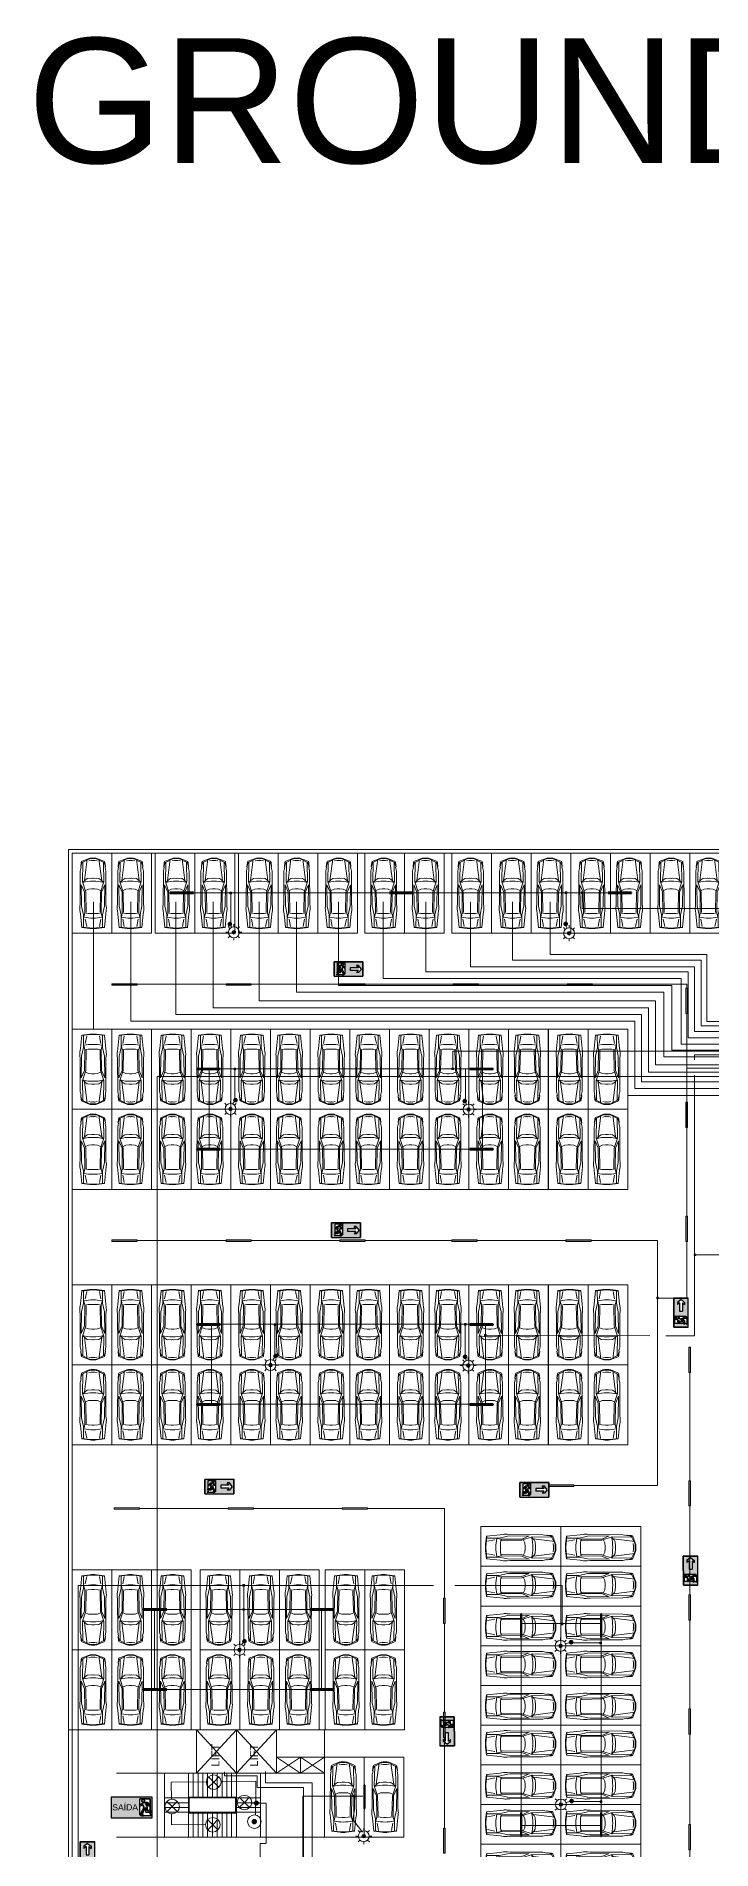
# Model space of a CAD drawing. Extents: x -17539 to 1421, y -3169 to 802964.
# Drawn here: x 48.1 to 90.3, y 131.4 to 244.7 of the extents above; entities that cross this region are included whole.
import ezdxf
from ezdxf.enums import TextEntityAlignment as Align

# ---------------------------------------------------------------- set-up
doc = ezdxf.new("R2010")
doc.units = 0
doc.header["$LTSCALE"] = 25
doc.header["$MEASUREMENT"] = 0
doc.layers.get('0').update_dxf_attribs({"lineweight": 9})
for name, color, linetype, lineweight in [('black marble', 251, 'Continuous', 5), ('Iluminação', 10, 'Continuous', 9), ('Quadros', 50, 'Continuous', 9), ('www.cadblocksfree.com', 7, 'Continuous', 9)]:
    doc.layers.add(name, color=color, linetype=linetype, lineweight=lineweight)
doc.layers.add('Simbologia de Emergência', color=6, linetype='Continuous')
doc.layers.add('Tomadas', color=3, linetype='Continuous', lineweight=9, true_color=0x00f500)
doc.styles.add('AGORA COTA', font='arial.ttf')
doc.styles.add('ROMANS', font='arial.ttf')

# ---------------------------------------------------------------- blocks, each defined once
blk = doc.blocks.new('CAR')
at = {"layer": 'black marble'}
for p, q in [((500, 1857), (323, 1414)), ((403, 1549), (351, 1378)), ((375, 1544), (1696, 1717)), ((432, 1553), (581, 1846)), ((458, 1281), (479, 1430)), ((458, 1200), (459, 1173)), ((458, 1146), (459, 1173)), ((857, 1946), (571, 1917)), ((578, 1819), (1791, 1841)), ((618, 1881), (798, 1931)), ((862, 1922), (857, 1946)), ((1117, 1975), (862, 1922)), ((3170, 1983), (1117, 1975)), ((1568, 1222), (1589, 1536)), ((1568, 1258), (1572, 1173)), ((1568, 1087), (1572, 1173)), ((1589, 1536), (1668, 1654)), ((1668, 1654), (1834, 1825)), ((1791, 1841), (2424, 1633)), ((3317, 1887), (1965, 1906)), ((1965, 1906), (2427, 1705)), ((2225, 1226), (2237, 1459)), ((2225, 1254), (2228, 1173)), ((2225, 1091), (2228, 1173)), ((2237, 1459), (2318, 1634)), ((2424, 1633), (3692, 1609)), ((2427, 1705), (3722, 1691)), ((3348, 2000), (3170, 1983)), ((3854, 1766), (3317, 1887)), ((3795, 1965), (3583, 1995)), ((3722, 1691), (3998, 1746)), ((3760, 1485), (3722, 1691)), ((3764, 1230), (3760, 1485)), ((3764, 1251), (3763, 1173)), ((3764, 1095), (3763, 1173)), ((4634, 1882), (3795, 1965)), ((3854, 1766), (4614, 1768)), ((4123, 1658), (4581, 1571)), ((4669, 1382), (4609, 1880)), ((4695, 1382), (4634, 1882)), ((500, 488), (323, 931)), ((403, 796), (351, 967)), ((375, 801), (1696, 628)), ((432, 792), (581, 499)), ((458, 1065), (479, 915)), ((857, 399), (571, 428)), ((578, 526), (1791, 504)), ((618, 465), (798, 415)), ((862, 423), (857, 399)), ((1117, 370), (862, 423)), ((3170, 363), (1117, 370)), ((1568, 1123), (1589, 809)), ((1589, 809), (1668, 691)), ((1668, 691), (1834, 520)), ((1791, 504), (2424, 712)), ((1965, 439), (2427, 640)), ((3317, 458), (1965, 439)), ((2225, 1119), (2237, 886)), ((2237, 886), (2318, 711)), ((2424, 712), (3692, 737)), ((2427, 640), (3722, 655)), ((3348, 345), (3170, 363)), ((3854, 580), (3317, 458)), ((3795, 380), (3583, 350)), ((3760, 860), (3722, 655)), ((3722, 655), (3998, 600)), ((3764, 1116), (3760, 860)), ((4634, 463), (3795, 380)), ((3854, 580), (4614, 577)), ((4123, 688), (4581, 774)), ((4669, 963), (4609, 465)), ((4695, 963), (4634, 463))]:
    blk.add_line(p, q, dxfattribs=at)
blk.add_lwpolyline([(0, 2480), (5000, 2480), (5000, 0), (0, 0)], close=True, dxfattribs=at)
for centre, radius, start, end in [((958, 1240), 658, 164.66147, 185.88651), ((958, 1105), 658, 174.11349, 195.33853), ((995, 1240), 658, 167.90524, 185.88651), ((995, 1105), 658, 174.11349, 192.09476), ((1115, 1240), 658, 176.47351, 183.52649), ((1115, 1105), 658, 176.47351, 183.52649), ((580, 1835), 82.3, 95.8102, 164.66147), ((633, 1828), 54.9, 105.48617, 160.78938), ((3915, 1234), 2164, 164.13463, 181.61796), ((3915, 1112), 2164, 178.38204, 195.86537), ((3445, 1017), 988, 81.92841, 95.62572), ((1207, 1172), 2850, 0.00295, 11.60549), ((1207, 1173), 2850, 348.39451, 359.99705), ((3030, 1240), 1646, 357.64887, 4.94076), ((3030, 1105), 1646, 355.05924, 2.35113), ((3055, 1240), 1646, 357.64887, 4.94076), ((3055, 1105), 1646, 355.05924, 2.35113), ((580, 510), 82.3, 195.33853, 264.1898), ((633, 517), 54.9, 199.21062, 254.51383), ((3445, 1328), 988, 264.37428, 278.07159)]:
    blk.add_arc(centre, radius, start, end, dxfattribs=at)
blk = doc.blocks.new('emergencia seta')
at = {"layer": 'Simbologia de Emergência'}
h = blk.add_hatch(color=98, dxfattribs=at)
h.paths.add_polyline_path([(1, 0.3), (0.09, 0.3), (-0.81, 0.29), (-0.81, -0.61), (1, -0.61)])
h.paths.add_polyline_path([(-0.13, -0.46), (-0.2, -0.52), (-0.65, -0.52), (-0.58, -0.46), (-0.59, -0.37), (-0.64, -0.37), (-0.59, -0.29), (-0.59, -0.29), (-0.59, 0.22), (-0.13, 0.23)], flags=16)
h.paths.add_polyline_path([(-0.37, -0.17, 0.038289), (-0.37, -0.17)], flags=0)
h.paths.add_polyline_path([(0.19, -0.25), (0.19, -0.07), (0.71, -0.07), (0.6, 0.07), (0.73, 0.07), (0.91, -0.16), (0.73, -0.38), (0.6, -0.38), (0.71, -0.25)], flags=16)
h.paths.add_polyline_path([(-0.35, 0.14, -1), (-0.22, 0.14, -1)], flags=0)
h.paths.add_polyline_path([(-0.19, -0.46), (-0.26, -0.46), (-0.29, -0.52), (-0.22, -0.52)], flags=16)
h.paths.add_polyline_path([(-0.3, -0.17, -0.215507), (-0.3, -0.11), (-0.26, -0.02), (-0.2, -0.07), (-0.13, -0.07), (-0.13, -0.02), (-0.19, -0.02), (-0.28, 0.05, 0.148058), (-0.29, 0.06), (-0.47, 0.06, 0.263654), (-0.5, 0.04), (-0.55, -0.05, 1), (-0.51, -0.07), (-0.46, 0.01), (-0.4, 0.01), (-0.45, -0.13, 0.095479), (-0.46, -0.15), (-0.46, -0.29), (-0.59, -0.29), (-0.64, -0.37), (-0.41, -0.37, 0.414214), (-0.39, -0.34), (-0.39, -0.17, -0.740976), (-0.37, -0.17), (-0.24, -0.45), (-0.17, -0.45)], flags=0)
for p, q in [((-0.81, 0.29), (1, 0.3)), ((-0.81, -0.61), (-0.81, 0.29)), ((1, 0.3), (1, -0.61)), ((1, 0.3), (1, 0.3)), ((1, 0.3), (1, -0.61)), ((1, 0.3), (1, 0.3))]:
    blk.add_line(p, q, dxfattribs=at)
at = {"layer": 'Simbologia de Emergência', "color": 7, "linetype": 'ByBlock', "lineweight": -2, "true_color": 0xffffff}
for p, q in [((1, 0.3), (-0.81, 0.29)), ((-0.81, 0.29), (-0.81, -0.61)), ((-0.59, 0.22), (-0.13, 0.23)), ((-0.59, 0.22), (-0.13, 0.23)), ((-0.59, 0.22), (-0.13, 0.23)), ((-0.59, -0.29), (-0.59, 0.22)), ((-0.59, -0.29), (-0.59, 0.22)), ((-0.59, -0.29), (-0.59, 0.22)), ((-0.5, 0.04), (-0.55, -0.05)), ((-0.5, 0.04), (-0.55, -0.05)), ((-0.5, 0.04), (-0.55, -0.05)), ((-0.51, -0.07), (-0.46, 0.01)), ((-0.51, -0.07), (-0.46, 0.01)), ((-0.51, -0.07), (-0.46, 0.01)), ((-0.29, 0.06), (-0.47, 0.06)), ((-0.29, 0.06), (-0.47, 0.06)), ((-0.29, 0.06), (-0.47, 0.06)), ((-0.46, 0.01), (-0.4, 0.01)), ((-0.46, 0.01), (-0.4, 0.01)), ((-0.46, 0.01), (-0.4, 0.01)), ((-0.4, 0.01), (-0.45, -0.13)), ((-0.4, 0.01), (-0.45, -0.13)), ((-0.4, 0.01), (-0.45, -0.13)), ((-0.35, 0.14), (-0.35, 0.14)), ((-0.28, 0.05), (-0.19, -0.02)), ((-0.28, 0.05), (-0.19, -0.02)), ((-0.19, -0.02), (-0.28, 0.05)), ((-0.13, 0.23), (-0.13, -0.46)), ((0.71, -0.07), (0.6, 0.07)), ((0.73, 0.07), (0.6, 0.07)), ((0.91, -0.16), (0.73, 0.07)), ((1, -0.61), (1, 0.3)), ((1, -0.61), (1, 0.3)), ((-0.81, -0.61), (1, -0.61)), ((-0.58, -0.46), (-0.65, -0.52)), ((-0.58, -0.46), (-0.65, -0.52)), ((-0.65, -0.52), (-0.58, -0.46)), ((-0.2, -0.52), (-0.65, -0.52)), ((-0.59, -0.29), (-0.64, -0.37)), ((-0.59, -0.29), (-0.64, -0.37)), ((-0.59, -0.29), (-0.64, -0.37)), ((-0.59, -0.29), (-0.64, -0.37)), ((-0.64, -0.37), (-0.59, -0.29)), ((-0.59, -0.29), (-0.64, -0.37)), ((-0.41, -0.37), (-0.64, -0.37)), ((-0.59, -0.37), (-0.64, -0.37)), ((-0.41, -0.37), (-0.64, -0.37)), ((-0.59, -0.37), (-0.64, -0.37)), ((-0.59, -0.37), (-0.64, -0.37)), ((-0.64, -0.37), (-0.41, -0.37)), ((-0.46, -0.29), (-0.59, -0.29)), ((-0.59, -0.29), (-0.59, -0.29)), ((-0.46, -0.29), (-0.59, -0.29)), ((-0.59, -0.29), (-0.59, -0.29)), ((-0.59, -0.29), (-0.59, -0.29)), ((-0.46, -0.29), (-0.59, -0.29)), ((-0.58, -0.46), (-0.59, -0.37)), ((-0.58, -0.46), (-0.59, -0.37)), ((-0.58, -0.46), (-0.59, -0.37)), ((-0.46, -0.15), (-0.46, -0.29)), ((-0.46, -0.15), (-0.46, -0.29)), ((-0.46, -0.15), (-0.46, -0.29)), ((-0.39, -0.17), (-0.39, -0.34)), ((-0.39, -0.17), (-0.39, -0.34)), ((-0.39, -0.34), (-0.39, -0.17)), ((-0.37, -0.17), (-0.24, -0.45)), ((-0.37, -0.17), (-0.24, -0.45)), ((-0.37, -0.17), (-0.37, -0.17)), ((-0.37, -0.17), (-0.37, -0.17)), ((-0.37, -0.17), (-0.24, -0.45)), ((-0.26, -0.02), (-0.3, -0.11)), ((-0.26, -0.02), (-0.3, -0.11)), ((-0.3, -0.11), (-0.26, -0.02)), ((-0.3, -0.17), (-0.17, -0.45)), ((-0.3, -0.17), (-0.17, -0.45)), ((-0.17, -0.45), (-0.3, -0.17)), ((-0.29, -0.52), (-0.26, -0.46)), ((-0.29, -0.52), (-0.26, -0.46)), ((-0.26, -0.46), (-0.29, -0.52)), ((-0.29, -0.52), (-0.22, -0.52)), ((-0.26, -0.02), (-0.2, -0.07)), ((-0.26, -0.02), (-0.2, -0.07)), ((-0.26, -0.02), (-0.2, -0.07)), ((-0.26, -0.02), (-0.26, -0.02)), ((-0.19, -0.46), (-0.26, -0.46)), ((-0.19, -0.46), (-0.26, -0.46)), ((-0.19, -0.46), (-0.26, -0.46)), ((-0.17, -0.45), (-0.24, -0.45)), ((-0.17, -0.45), (-0.24, -0.45)), ((-0.24, -0.45), (-0.17, -0.45)), ((-0.22, -0.52), (-0.19, -0.46)), ((-0.22, -0.52), (-0.19, -0.46)), ((-0.22, -0.52), (-0.19, -0.46)), ((-0.2, -0.07), (-0.13, -0.07)), ((-0.2, -0.07), (-0.13, -0.07)), ((-0.2, -0.07), (-0.13, -0.07)), ((-0.13, -0.46), (-0.2, -0.52)), ((-0.13, -0.46), (-0.2, -0.52)), ((-0.13, -0.46), (-0.2, -0.52)), ((-0.19, -0.02), (-0.13, -0.02)), ((-0.19, -0.02), (-0.13, -0.02)), ((-0.13, -0.02), (-0.19, -0.02)), ((-0.19, -0.46), (-0.19, -0.46)), ((-0.13, -0.07), (-0.13, -0.02)), ((-0.13, -0.46), (-0.13, -0.46)), ((0.71, -0.07), (0.19, -0.07)), ((0.19, -0.07), (0.19, -0.25)), ((0.71, -0.25), (0.19, -0.25)), ((0.71, -0.25), (0.6, -0.38)), ((0.73, -0.38), (0.6, -0.38)), ((0.91, -0.16), (0.73, -0.38))]:
    blk.add_line(p, q, dxfattribs=at)
blk.add_circle((-0.28, 0.14), 0.0645, dxfattribs=at)
blk.add_circle((-0.28, 0.14), 0.0645, dxfattribs=at)
for centre, radius, start, end in [((-0.47, 0.03), 0.0296, 90.1318, 149.2124), ((-0.47, 0.03), 0.0296, 90.1318, 149.2123), ((-0.47, 0.03), 0.0296, 90.1318, 149.2123), ((-0.28, 0.14), 0.0645, 0.1318, 180.1318), ((-0.28, 0.14), 0.0645, 180.1318, 0.1318), ((-0.29, 0.03), 0.0296, 56.444, 90.1318), ((-0.29, 0.03), 0.0296, 56.4442, 90.1318), ((-0.29, 0.03), 0.0296, 56.4442, 90.1318), ((-0.53, -0.06), 0.024, 149.2124, 329.2124), ((-0.53, -0.06), 0.024, 149.2123, 329.2123), ((-0.53, -0.06), 0.024, 149.2123, 329.2123), ((-0.39, -0.15), 0.0726, 158.3161, 180.1318), ((-0.39, -0.15), 0.0726, 158.3158, 180.1318), ((-0.39, -0.15), 0.0726, 158.3158, 180.1318), ((-0.41, -0.34), 0.0227, 270.1318, 0.1318), ((-0.41, -0.34), 0.0227, 270.1318, 0.1318), ((-0.41, -0.34), 0.0227, 270.1318, 0.1318), ((-0.38, -0.17), 0.00779, 21.0343, 167.1846), ((-0.38, -0.17), 0.00779, 21.0343, 167.1846), ((-0.38, -0.17), 0.00779, 21.0343, 167.1846), ((-0.38, -0.17), 0.00779, 21.0343, 29.8052), ((-0.23, -0.14), 0.0726, 156.7728, 205.4198), ((-0.23, -0.14), 0.0726, 156.7731, 205.4198), ((-0.23, -0.14), 0.0726, 156.7731, 205.4198)]:
    blk.add_arc(centre, radius, start, end, dxfattribs=at)
blk = doc.blocks.new('emergencia saida')
at = {"layer": 'Simbologia de Emergência'}
h = blk.add_hatch(color=98, dxfattribs=at)
h.paths.add_polyline_path([(-0.097, 0.169), (-0.097, 1.056), (-1.871, 1.056), (-1.871, 0.169)])
h.paths.add_polyline_path([(-0.638, 0.322), (-0.638, 0.988), (-0.194, 0.988), (-0.194, 0.486), (-0.185, 0.486), (-0.137, 0.406), (-0.194, 0.406), (-0.194, 0.322), (-0.131, 0.259), (-0.575, 0.259)], flags=16)
h.paths.add_polyline_path([(-0.552, 0.906, -1), (-0.426, 0.906, -1)], flags=0)
h.paths.add_polyline_path([(-0.582, 0.323), (-0.511, 0.323), (-0.481, 0.259), (-0.552, 0.259)], flags=0)
h.paths.add_polyline_path([(-0.474, 0.602, 0.215507), (-0.473, 0.66), (-0.51, 0.748), (-0.568, 0.7), (-0.638, 0.7), (-0.638, 0.747), (-0.585, 0.747), (-0.501, 0.817, -0.204141), (-0.48, 0.826), (-0.305, 0.826, -0.263654), (-0.28, 0.812), (-0.226, 0.722, -1), (-0.266, 0.698), (-0.315, 0.779), (-0.377, 0.779), (-0.322, 0.644, -0.095479), (-0.317, 0.617), (-0.317, 0.481), (-0.187, 0.481), (-0.145, 0.41), (-0.366, 0.41, -0.414214), (-0.389, 0.433), (-0.389, 0.599, 0.740976), (-0.403, 0.6), (-0.53, 0.331), (-0.601, 0.331)], flags=0)
for p, q in [((-0.194, 0.988), (-0.638, 0.988)), ((-0.496, 0.821), (-0.585, 0.747)), ((-0.48, 0.826), (-0.305, 0.826)), ((-0.28, 0.812), (-0.226, 0.722)), ((-0.194, 0.486), (-0.194, 0.988)), ((-0.097, 0.169), (-0.097, 1.056)), ((-1.871, 0.169), (-0.097, 0.169)), ((-0.585, 0.747), (-0.638, 0.747)), ((-0.568, 0.7), (-0.638, 0.7)), ((-0.638, 0.322), (-0.575, 0.259)), ((-0.474, 0.602), (-0.601, 0.331)), ((-0.601, 0.331), (-0.53, 0.331)), ((-0.552, 0.259), (-0.582, 0.323)), ((-0.582, 0.323), (-0.511, 0.323)), ((-0.51, 0.748), (-0.568, 0.7)), ((-0.403, 0.6), (-0.53, 0.331)), ((-0.481, 0.259), (-0.511, 0.323)), ((-0.51, 0.748), (-0.473, 0.66)), ((-0.389, 0.599), (-0.389, 0.433)), ((-0.315, 0.779), (-0.377, 0.779)), ((-0.377, 0.779), (-0.322, 0.644)), ((-0.366, 0.41), (-0.145, 0.41)), ((-0.317, 0.617), (-0.317, 0.481)), ((-0.317, 0.481), (-0.187, 0.481)), ((-0.266, 0.698), (-0.315, 0.779)), ((-0.194, 0.486), (-0.185, 0.486)), ((-0.194, 0.322), (-0.194, 0.406)), ((-0.194, 0.406), (-0.137, 0.406)), ((-0.194, 0.322), (-0.131, 0.259)), ((-0.187, 0.481), (-0.145, 0.41)), ((-0.185, 0.486), (-0.137, 0.406))]:
    blk.add_line(p, q, dxfattribs=at)
at = {"layer": 'Simbologia de Emergência', "color": 7, "true_color": 0xffffff}
for points in [[(-0.097, 1.056), (-1.871, 1.056), (-1.871, 0.169), (-0.097, 0.169), (-0.097, 1.056)], [(-0.638, 0.322), (-0.638, 0.988), (-0.194, 0.988), (-0.194, 0.486), (-0.185, 0.486), (-0.137, 0.406), (-0.194, 0.406), (-0.194, 0.322), (-0.131, 0.259), (-0.575, 0.259), (-0.638, 0.322)], [(-0.511, 0.323), (-0.582, 0.323), (-0.552, 0.259), (-0.481, 0.259), (-0.511, 0.323)]]:
    blk.add_lwpolyline(points, close=True, dxfattribs=at)
for points in [[(-0.403, 0.6, -0.740976), (-0.389, 0.599), (-0.389, 0.433, 0.414214), (-0.366, 0.41), (-0.145, 0.41), (-0.187, 0.481), (-0.317, 0.481), (-0.317, 0.617, 0.095479), (-0.322, 0.644), (-0.377, 0.779), (-0.315, 0.779), (-0.266, 0.698, 1), (-0.226, 0.722), (-0.28, 0.812, 0.263654), (-0.305, 0.826), (-0.48, 0.826, 0.148058), (-0.496, 0.821), (-0.585, 0.747), (-0.638, 0.747), (-0.638, 0.7), (-0.568, 0.7), (-0.51, 0.748), (-0.473, 0.66, -0.215507), (-0.474, 0.602), (-0.601, 0.331), (-0.53, 0.331), (-0.403, 0.6, -0.740976)], [(-0.552, 0.906, -1), (-0.426, 0.906, -1), (-0.552, 0.906, -1)]]:
    blk.add_lwpolyline(points, format="xyb", close=True, dxfattribs=at)
at = {"layer": 'Simbologia de Emergência'}
blk.add_lwpolyline([(-0.403, 0.6, -0.038289), (-0.403, 0.601), (-0.403, 0.6, -0.038289)], format="xyb", close=True, dxfattribs=at)
blk.add_circle((-0.489, 0.906), 0.0631, dxfattribs=at)
for centre, radius, start, end in [((-0.48, 0.797), 0.029, 89.99653, 123.68433), ((-0.305, 0.797), 0.029, 30.9159, 89.99653), ((-0.538, 0.632), 0.071, 334.70849, 23.35549), ((-0.396, 0.597), 0.00762, 12.94374, 159.094), ((-0.366, 0.433), 0.0222, 179.99653, 269.99653), ((-0.388, 0.617), 0.071, 359.99653, 21.81227), ((-0.246, 0.71), 0.0234, 210.9159, 30.9159)]:
    blk.add_arc(centre, radius, start, end, dxfattribs=at)
at = {"layer": 'Simbologia de Emergência', "color": 0, "style": 'AGORA COTA'}
blk.add_text('SAÍDA', height=0.2665, rotation=359.99653, dxfattribs=at).set_placement((-1.27, 0.493), align=Align.CENTER)
blk = doc.blocks.new('Caixa de Derivação')
at = {"layer": 'Iluminação'}
h = blk.add_hatch(color=256, dxfattribs=at)
h.dxf.hatch_style = 1
h.paths.add_polyline_path([(0.05, 0.05), (-0.05, 0.05), (-0.05, -0.05), (0.05, -0.05)])
blk.add_lwpolyline([(-0.05, 0.05), (0.05, 0.05), (0.05, -0.05), (-0.05, -0.05)], close=True, dxfattribs=at)
blk = doc.blocks.new('Luminárias 3')
at = {"layer": 'Iluminação'}
blk.add_line((0.03, 0.02), (1.55, 0.02), dxfattribs=at)
blk.add_lwpolyline([(0, 0.1), (1.58, 0.1), (1.58, 0), (0, 0)], close=True, dxfattribs=at)
blk = doc.blocks.new('Luminária 4')
at = {"layer": 'Iluminação', "lineweight": 40}
for p, q in [((0.73, 0.04), (-0.73, 0.04)), ((-0.73, 0.04), (-0.73, 0)), ((-0.73, 0), (0.73, 0)), ((0.73, 0), (0.73, 0.04))]:
    blk.add_line(p, q, dxfattribs=at)
at = {"layer": 'Iluminação', "lineweight": 30}
blk.add_line((-0.67, 0.01), (0.68, 0.01), dxfattribs=at)
blk = doc.blocks.new('Ponto de Luz')
for q in [(-0.44, 0.44), (-0.44, -0.44), (0.44, 0.44), (0.44, -0.44)]:
    blk.add_line((0, 0), q)
blk.add_circle((0, 0), 0.618)
blk = doc.blocks.new('sensor movimento')
for p, q in [((-0.48, 0), (-0.7, 0)), ((-0.7, 0), (-0.7, 0)), ((-0.34, 0.34), (-0.49, 0.49)), ((0, 0.48), (0, 0.7)), ((0.34, 0.34), (0.49, 0.49)), ((0.48, 0), (0.7, 0)), ((0.7, 0), (0.7, 0)), ((-0.34, -0.34), (-0.49, -0.5)), ((0, -0.48), (0, -0.7)), ((0, -0.7), (0, -0.51)), ((0.34, -0.34), (0.49, -0.49))]:
    blk.add_line(p, q)
for radius in [0.48, 0.159]:
    blk.add_circle((0, 0), radius)

msp = doc.modelspace()

# ---------------------------------------------------------------- hatches: boundary and pattern name
at = {"layer": 'Iluminação'}
h = msp.add_hatch(color=256, dxfattribs=at)
h.dxf.hatch_style = 1
h.paths.add_polyline_path([(60.22, 189.05, 1), (60.22, 189.34, 1)])
h = msp.add_hatch(color=256, dxfattribs=at)
h.dxf.hatch_style = 1
h.paths.add_polyline_path([(81.21, 189.06, 1), (81.21, 189.35, 1)])
h = msp.add_hatch(color=256, dxfattribs=at)
h.dxf.hatch_style = 1
h.paths.add_polyline_path([(60.58, 188.68, -1), (60.35, 188.68, -1)])
h = msp.add_hatch(color=256, dxfattribs=at)
h.dxf.hatch_style = 1
h.paths.add_polyline_path([(81.53, 188.62, -1), (81.3, 188.62, -1)])
h = msp.add_hatch(color=256, dxfattribs=at)
h.dxf.hatch_style = 1
h.paths.add_polyline_path([(60.57, 178.05, 1), (60.57, 178.34, 1)])
h = msp.add_hatch(color=256, dxfattribs=at)
h.dxf.hatch_style = 1
h.paths.add_polyline_path([(74.9, 177.99, 1), (74.9, 178.28, 1)])
h = msp.add_hatch(color=256, dxfattribs=at)
h.dxf.hatch_style = 1
h.paths.add_polyline_path([(60.37, 177.64, -1), (60.15, 177.64, -1)])
h = msp.add_hatch(color=256, dxfattribs=at)
h.dxf.hatch_style = 1
h.paths.add_polyline_path([(75.26, 177.61, -1), (75.03, 177.61, -1)])
h = msp.add_hatch(color=256, dxfattribs=at)
h.dxf.hatch_style = 1
h.paths.add_polyline_path([(63.08, 162.06, 1), (63.08, 162.35, 1)])
h = msp.add_hatch(color=256, dxfattribs=at)
h.dxf.hatch_style = 1
h.paths.add_polyline_path([(74.92, 162.01, 1), (74.92, 162.3, 1)])
h = msp.add_hatch(color=256, dxfattribs=at)
h.dxf.hatch_style = 1
h.paths.add_polyline_path([(62.87, 161.64, -1), (62.64, 161.64, -1)])
h = msp.add_hatch(color=256, dxfattribs=at)
h.dxf.hatch_style = 1
h.paths.add_polyline_path([(75.23, 161.61, -1), (75.01, 161.61, -1)])
h = msp.add_hatch(color=256, dxfattribs=at)
h.dxf.hatch_style = 1
h.paths.add_polyline_path([(60.93, 143.85, -1), (60.71, 143.85, -1)])
h = msp.add_hatch(color=256, dxfattribs=at)
h.dxf.hatch_style = 1
h.paths.add_polyline_path([(61.13, 144.24, 1), (61.13, 144.53, 1)])
h = msp.add_hatch(color=256, dxfattribs=at)
h.dxf.hatch_style = 1
h.paths.add_polyline_path([(81, 144.1, -1), (80.77, 144.1, -1)])
h = msp.add_hatch(color=256, dxfattribs=at)
h.dxf.hatch_style = 1
h.paths.add_polyline_path([(81.55, 144.18, 1), (81.55, 144.48, 1)])
h = msp.add_hatch(color=256, dxfattribs=at)
h.dxf.hatch_style = 1
h.paths.add_polyline_path([(61.88, 134.12, 1), (61.88, 134.44, 1)])
h = msp.add_hatch(color=256, dxfattribs=at)
h.dxf.hatch_style = 1
h.paths.add_polyline_path([(81.03, 134.19, -1), (80.8, 134.19, -1)])
h = msp.add_hatch(color=256, dxfattribs=at)
h.dxf.hatch_style = 1
h.paths.add_polyline_path([(81.58, 134.26, 1), (81.58, 134.55, 1)])
h = msp.add_hatch(color=256, dxfattribs=at)
h.dxf.hatch_style = 1
h.paths.add_polyline_path([(61.75, 132.95, 1), (61.74, 133.29, 1)])
h = msp.add_hatch(color=256, dxfattribs=at)
h.dxf.hatch_style = 1
h.paths.add_polyline_path([(68.71, 132.21, -1), (68.48, 132.21, -1)])
at = {"layer": 'Tomadas'}
h = msp.add_hatch(color=256, dxfattribs=at)
h.dxf.hatch_style = 1
h.paths.add_polyline_path([(186.98, 185.83, 0.540943), (186.91, 185.79, 0.540943), (186.98, 185.75)])
h.paths.add_polyline_path([(187, 185.79), (186.98, 185.79), (186.98, 185.75, 0.295829)])
h.paths.add_polyline_path([(186.98, 185.83), (186.98, 185.79), (187, 185.79, 0.299986)])
h.paths.add_polyline_path([(194.62, 193.03, 0.050121), (194.62, 193.04), (194.53, 193.04, 0.050121), (194.53, 193.03, 1)])
h.paths.add_polyline_path([(194.53, 193.04), (194.62, 193.04, 0.817365)])
h.paths.add_polyline_path([(203.14, 193.03, 1), (203.23, 193.03, 1)])
h.paths.add_polyline_path([(210.01, 193.03), (209.96, 193.03), (209.96, 192.98, 0.416452)])
h.paths.add_polyline_path([(209.92, 193.03, 0.411979), (209.96, 192.98), (209.96, 193.03), (210.01, 193.03, 1)])
h.paths.add_polyline_path([(219.09, 193.03), (219.05, 193.03), (219.05, 192.98, 0.416452)])
h.paths.add_polyline_path([(219.05, 193.03), (219, 193.03, 0.411979), (219.05, 192.98)])
h.paths.add_polyline_path([(219, 193.03), (219.09, 193.03, 1)])
h.paths.add_polyline_path([(215.47, 176.26, 0.414214), (215.43, 176.22), (215.47, 176.22)])
h.paths.add_polyline_path([(215.47, 176.26), (215.47, 176.22), (215.52, 176.22, 0.414214)])
h.paths.add_polyline_path([(215.52, 176.22), (215.47, 176.22), (215.43, 176.22, 1)])
h.paths.add_polyline_path([(201.79, 176.22), (201.7, 176.22, 1)])
h.paths.add_polyline_path([(201.74, 176.26, 0.414214), (201.7, 176.22), (201.74, 176.22)])
h.paths.add_polyline_path([(201.74, 176.26), (201.74, 176.22), (201.79, 176.22, 0.414214)])
h.paths.add_polyline_path([(99.28, 174.64), (106.86, 174.64), (106.86, 173.96), (99.28, 173.96)], flags=25)
h.paths.add_polyline_path([(68.49, 82.64), (76.07, 82.64), (76.07, 81.95), (68.49, 81.95)], flags=25)
h.paths.add_polyline_path([(187.03, 180.1), (189.32, 180.1), (189.32, 179.39), (187.03, 179.39)], flags=9)
h.paths.add_polyline_path([(60.94, 78.97), (63.15, 78.97), (63.15, 78.26), (60.94, 78.26)], flags=9)
h.paths.add_polyline_path([(96.54, 182.52), (98.37, 182.52), (98.37, 181.81), (96.54, 181.81)], flags=9)
h.paths.add_polyline_path([(99.28, 174.64), (106.86, 174.64), (106.86, 173.96), (99.28, 173.96)], flags=25)
h.paths.add_polyline_path([(68.49, 82.64), (76.07, 82.64), (76.07, 81.95), (68.49, 81.95)], flags=25)
h.paths.add_polyline_path([(51.33, 103.15), (51.33, 104.82), (63.23, 104.82), (63.23, 103.15)], flags=9)
h.paths.add_polyline_path([(58.94, 136.43), (58.94, 138.04), (59.69, 138.04), (59.69, 136.43)], flags=9)
h.paths.add_polyline_path([(61.35, 136.43), (61.35, 138.04), (62.1, 138.04), (62.1, 136.43)], flags=9)
h.paths.add_polyline_path([(66.6, 121.99), (66.6, 123.66), (68.98, 123.66), (68.98, 121.99)], flags=9)
h.paths.add_polyline_path([(69.15, 120.73), (69.15, 122.4), (71.49, 122.4), (71.49, 120.73)], flags=9)
h.paths.add_polyline_path([(106.92, 186.31), (106.92, 187.98), (118.82, 187.98), (118.82, 186.31)], flags=9)
h.paths.add_polyline_path([(141.49, 174.82), (143.16, 174.82), (143.16, 172.49), (141.49, 172.49)], flags=9)
h.paths.add_polyline_path([(141.49, 177.68), (143.16, 177.68), (143.16, 175.3), (141.49, 175.3)], flags=9)
h.paths.add_polyline_path([(158.25, 185.04), (159.86, 185.04), (159.86, 184.29), (158.25, 184.29)], flags=25)
h.paths.add_polyline_path([(158.25, 182.64), (159.86, 182.64), (159.86, 181.89), (158.25, 181.89)], flags=25)
h.paths.add_polyline_path([(158.25, 185.04), (159.86, 185.04), (159.86, 184.29), (158.25, 184.29)], flags=25)
h.paths.add_polyline_path([(158.25, 182.64), (159.86, 182.64), (159.86, 181.89), (158.25, 181.89)], flags=25)
h.paths.add_polyline_path([(196.24, 169.6), (196.24, 171.26), (198.58, 171.26), (198.58, 169.6)], flags=9)
h.paths.add_polyline_path([(196.42, 172.55), (196.42, 174.22), (198.8, 174.22), (198.8, 172.55)], flags=9)
h.paths.add_polyline_path([(221.09, 155.73), (221.09, 157.4), (233, 157.4), (233, 155.73)], flags=9)
h.paths.add_polyline_path([(203.63, 179.98), (203.63, 181.64), (220.34, 181.64), (220.34, 179.98)], flags=9)

# ---------------------------------------------------------------- linework, layer by layer
at = {"layer": 'Iluminação'}
for p, q in [((57.95, 191.14), (70.19, 191.14)), ((60.27, 189.11), (60.27, 191.14)), ((71.66, 191.14), (83.87, 191.14)), ((81.24, 189.06), (81.24, 191.14)), ((82.23, 190.17), (82.23, 191.14)), ((91.83, 190.17), (82.23, 190.17)), ((60.33, 188.99), (60.27, 189.11)), ((81.3, 188.94), (81.24, 189.06)), ((54.42, 185.43), (59.98, 185.43)), ((61.55, 185.43), (67.09, 185.43)), ((68.67, 185.43), (74.18, 185.43)), ((75.75, 185.43), (81.31, 185.43)), ((82.89, 185.43), (88.78, 185.43)), ((88.78, 185.19), (88.78, 185.43)), ((88.78, 183.61), (88.78, 178.06)), ((58.92, 180.14), (58.92, 175.14)), ((59.63, 180.14), (75.22, 180.14)), ((60.53, 178.16), (60.53, 180.14)), ((74.15, 181.25), (74.15, 180.14)), ((85.55, 181.25), (74.15, 181.25)), ((74.95, 178.07), (74.95, 180.14)), ((76.02, 180.17), (76.02, 175.18)), ((88.15, 181.25), (85.55, 181.25)), ((89.24, 181.25), (88.15, 181.25)), ((88.78, 180.2), (96.62, 180.2)), ((96.62, 181.25), (89.24, 181.25)), ((89.3, 181.02), (89.27, 181.02)), ((89.27, 181.02), (89.27, 180.71)), ((96.64, 181.02), (89.3, 181.02)), ((89.27, 179.76), (89.27, 177.95)), ((60.38, 177.95), (60.53, 178.16)), ((75.02, 177.93), (74.95, 178.07)), ((75.02, 177.93), (75.02, 177.92)), ((88.78, 178.06), (88.78, 176.48)), ((89.27, 177.95), (89.27, 164.52)), ((88.78, 176.48), (88.78, 170.94)), ((59.63, 175.14), (75.22, 175.14)), ((54.42, 169.43), (59.98, 169.43)), ((61.55, 169.43), (67.09, 169.43)), ((68.67, 169.43), (74.09, 169.43)), ((75.67, 169.43), (81.22, 169.43)), ((82.8, 169.43), (86.95, 169.43)), ((86.95, 169.43), (86.95, 154.11)), ((88.78, 169.36), (88.78, 165.83)), ((89.27, 168.54), (110.91, 168.54)), ((86.95, 165.83), (88.78, 165.83)), ((89.27, 164.52), (89.27, 164.04)), ((59.07, 164.21), (59.07, 159.18)), ((59.63, 164.19), (75.22, 164.19)), ((63.04, 164.16), (63.04, 164.19)), ((63.04, 162.15), (63.04, 164.16)), ((74.93, 162.07), (74.93, 164.19)), ((86.46, 163.46), (76.16, 163.52)), ((76.2, 164.18), (76.2, 159.21)), ((89.27, 163.46), (87.46, 163.46)), ((89.27, 164.04), (89.27, 163.46)), ((62.9, 161.95), (63.04, 162.15)), ((75, 161.93), (74.93, 162.07)), ((88.96, 161.19), (88.96, 160.72)), ((88.96, 154.42), (88.96, 160.72)), ((59.63, 159.19), (75.22, 159.19)), ((81.71, 154.11), (86.95, 154.11)), ((54.56, 152.68), (60.12, 152.68)), ((61.69, 152.68), (67.24, 152.68)), ((68.81, 152.68), (73.63, 152.68)), ((73.63, 147.07), (73.63, 152.68)), ((88.96, 147.29), (88.96, 152.84)), ((61.1, 147.88), (50.73, 147.88)), ((50.73, 147.88), (50.73, 80.16)), ((61.1, 146.37), (61.1, 147.88)), ((61.1, 147.88), (72.94, 147.88)), ((74.28, 147.88), (80.98, 147.88)), ((80.98, 147.88), (80.98, 145.46)), ((55.5, 146.37), (55.5, 141.38)), ((56.29, 146.37), (65.21, 146.37)), ((61.1, 144.37), (61.1, 146.37)), ((65.94, 146.36), (65.94, 141.42)), ((73.63, 145.5), (73.63, 139.95)), ((78.45, 145.49), (83.42, 145.49)), ((88.96, 140.17), (88.96, 145.71)), ((60.95, 144.17), (61.1, 144.37)), ((78.43, 144.62), (78.43, 133.69)), ((81.44, 144.28), (81.2, 144.24)), ((83.39, 144.28), (81.44, 144.28)), ((83.39, 144.28), (83.43, 144.28)), ((83.43, 144.62), (83.43, 133.69)), ((56.29, 141.37), (65.21, 141.37)), ((66.13, 138.85), (65.98, 138.85)), ((66.13, 138.85), (66.13, 138.65)), ((73.63, 138.38), (73.63, 132.72)), ((88.96, 132.94), (88.96, 138.59)), ((58.76, 135.6), (56.56, 135.59)), ((56.56, 135.59), (56.57, 134.52)), ((61.85, 135.64), (59.67, 135.63)), ((61.85, 134.32), (61.85, 135.64)), ((61.83, 134.28), (61.59, 134.28)), ((61.83, 133.54), (61.83, 134.28)), ((61.89, 134.28), (62.48, 134.28)), ((62.48, 131.76), (62.48, 134.28)), ((68.54, 134.72), (64.77, 134.72)), ((64.77, 134.72), (64.77, 83.89)), ((67.97, 133.17), (67.97, 134.73)), ((81.47, 134.37), (81.23, 134.32)), ((83.42, 134.37), (81.47, 134.37)), ((83.42, 134.37), (83.43, 134.37)), ((56.57, 132.92), (56.57, 133.61)), ((58.7, 132.93), (56.57, 132.92)), ((68.52, 132.47), (67.97, 133.17)), ((78.41, 132.88), (83.41, 132.88)), ((62.11, 84.97), (62.11, 131.76)), ((62.11, 131.76), (62.48, 131.76)), ((88.96, 125.81), (88.96, 131.36))]:
    msp.add_line(p, q, dxfattribs=at)
msp.add_circle((61.75, 133.12), 0.426, dxfattribs=at)
at = {"layer": 'Quadros'}
for p, q in [((96.76, 179.67), (55.68, 179.67)), ((55.68, 179.67), (55.68, 80.85))]:
    msp.add_line(p, q, dxfattribs=at)
at = {"layer": 'Tomadas'}
for p, q in [((51.69, 190.58), (51.69, 182.62)), ((54.03, 190.58), (54.03, 183.12)), ((56.84, 190.58), (56.84, 183.55)), ((59.18, 190.58), (59.18, 183.97)), ((62.06, 190.58), (62.06, 184.4)), ((64.38, 190.58), (64.38, 184.93)), ((67.01, 190.58), (67.01, 185.36)), ((69.81, 190.58), (69.81, 185.8)), ((72.46, 190.58), (72.46, 186.2)), ((75.26, 190.58), (75.26, 186.53)), ((77.89, 190.58), (77.89, 186.94)), ((80.25, 190.58), (80.25, 187.3)), ((80.25, 187.3), (90.03, 187.3)), ((90.03, 187.3), (90.03, 183.11)), ((72.46, 186.2), (88.86, 186.2)), ((75.26, 186.53), (89.26, 186.53)), ((77.89, 186.94), (89.68, 186.94)), ((88.86, 186.2), (88.86, 182.08)), ((89.26, 186.53), (89.26, 182.48)), ((89.68, 186.94), (89.68, 182.83)), ((64.38, 184.93), (87.35, 184.93)), ((67.01, 185.36), (87.85, 185.36)), ((69.81, 185.8), (88.42, 185.8)), ((87.35, 184.93), (87.35, 180.91)), ((87.85, 185.36), (87.85, 181.32)), ((88.42, 185.8), (88.42, 181.7)), ((56.84, 183.55), (85.94, 183.55)), ((59.18, 183.97), (86.38, 183.97)), ((62.06, 184.4), (86.82, 184.4)), ((85.94, 183.55), (85.94, 179.34)), ((86.38, 183.97), (86.38, 179.95)), ((86.82, 184.4), (86.82, 180.39)), ((51.69, 182.62), (85.09, 182.62)), ((54.03, 183.12), (85.54, 183.12)), ((85.09, 182.62), (85.09, 178.49)), ((85.54, 183.12), (85.54, 178.92)), ((89.26, 182.48), (96.96, 182.48)), ((89.68, 182.83), (97.19, 182.83)), ((90.03, 183.11), (97.47, 183.11)), ((87.85, 181.32), (96.62, 181.32)), ((88.42, 181.7), (96.62, 181.7)), ((88.86, 182.08), (96.74, 182.08)), ((86.82, 180.39), (96.62, 180.39)), ((87.35, 180.91), (96.62, 180.91)), ((85.94, 179.34), (96.62, 179.34)), ((86.38, 179.95), (96.62, 179.95)), ((85.09, 178.49), (96.62, 178.49)), ((85.54, 178.92), (96.62, 178.92)), ((59.89, 135.98), (59.89, 136.23)), ((61.93, 135.98), (59.89, 135.98)), ((61.93, 135.25), (61.93, 135.98)), ((62.44, 135.55), (62.44, 136.25)), ((64.83, 135.25), (61.93, 135.25)), ((65.36, 135.55), (62.44, 135.55)), ((64.83, 77.99), (64.83, 135.25)), ((65.36, 77.99), (65.36, 135.55))]:
    msp.add_line(p, q, dxfattribs=at)
at = {"layer": 'www.cadblocksfree.com'}
for p, q in [((50.13, 193.85), (237.13, 193.85)), ((50.13, 49.85), (50.13, 193.85)), ((50.36, 193.62), (236.9, 193.62)), ((50.36, 50.08), (50.36, 193.62)), ((50.13, 138.85), (58.13, 138.85)), ((60.63, 138.85), (58.13, 136.15)), ((60.63, 136.15), (58.13, 138.85)), ((58.13, 138.85), (63.13, 138.85)), ((58.13, 136.15), (58.13, 138.85)), ((58.13, 138.85), (66.13, 138.85)), ((63.13, 138.85), (60.63, 136.15)), ((63.13, 136.15), (60.63, 138.85)), ((60.63, 138.85), (60.63, 136.15)), ((63.13, 136.15), (63.13, 138.85)), ((66.13, 136.15), (66.13, 138.85)), ((63.13, 137.15), (66.13, 137.15)), ((64.63, 137.15), (63.13, 136.15)), ((64.63, 136.15), (63.13, 137.15)), ((66.13, 137.15), (64.63, 136.15)), ((66.13, 136.15), (64.63, 137.15)), ((64.63, 137.15), (64.63, 136.15)), ((53.13, 136.15), (66.13, 136.15)), ((56.13, 132.15), (56.13, 136.15)), ((58.13, 136.15), (66.13, 136.15)), ((62.13, 132.15), (62.13, 136.15)), ((62.13, 132.15), (62.13, 136.04)), ((66.13, 136.15), (66.13, 132.15)), ((53.13, 132.15), (66.13, 132.15)), ((53.13, 132.15), (66.13, 132.15))]:
    msp.add_line(p, q, dxfattribs=at)
at = {"layer": 'www.cadblocksfree.com', "color": 4}
for p, q in [((57.63, 136.15), (57.63, 134.65)), ((57.63, 134.65), (57.63, 136.15)), ((57.93, 136.15), (57.93, 134.65)), ((58.23, 136.15), (58.23, 134.65)), ((58.53, 136.15), (58.53, 134.65)), ((58.83, 136.15), (58.83, 134.65)), ((59.13, 136.15), (59.13, 134.65)), ((59.43, 136.15), (59.43, 134.65)), ((59.73, 136.15), (59.73, 134.65)), ((60.03, 136.15), (60.03, 134.65)), ((60.33, 136.15), (60.33, 134.65)), ((60.63, 136.15), (60.63, 134.65)), ((60.63, 136.15), (60.63, 134.65)), ((60.63, 134.65), (60.63, 136.15)), ((57.63, 134.6), (56.13, 134.6)), ((57.63, 134.3), (56.13, 134.3)), ((57.63, 134), (56.13, 134)), ((57.63, 133.7), (56.13, 133.7)), ((57.63, 133.65), (57.63, 134.65)), ((57.63, 134.65), (60.63, 134.65)), ((57.63, 134.6), (60.63, 134.6)), ((57.63, 133.7), (60.63, 133.7)), ((57.68, 133.65), (57.68, 134.65)), ((60.58, 133.65), (60.58, 134.65)), ((60.63, 133.65), (60.63, 134.65)), ((60.63, 134.6), (62.13, 134.6)), ((60.63, 134.3), (62.13, 134.3)), ((60.63, 134), (62.13, 134)), ((60.63, 133.7), (62.13, 133.7)), ((57.63, 133.65), (60.63, 133.65)), ((57.63, 132.15), (57.63, 133.65)), ((57.93, 132.15), (57.93, 133.65)), ((58.23, 132.15), (58.23, 133.65)), ((58.53, 132.15), (58.53, 133.65)), ((58.83, 132.15), (58.83, 133.65)), ((59.13, 132.15), (59.13, 133.65)), ((59.43, 132.15), (59.43, 133.65)), ((59.73, 132.15), (59.73, 133.65)), ((60.03, 132.15), (60.03, 133.65)), ((60.33, 132.15), (60.33, 133.65)), ((60.63, 132.15), (60.63, 133.65)), ((60.63, 132.15), (60.63, 133.65))]:
    msp.add_line(p, q, dxfattribs=at)
at = {"layer": 'www.cadblocksfree.com'}
msp.add_lwpolyline([(237.13, 146.85), (97.13, 146.85), (97.13, 49.85), (50.13, 49.85), (50.13, 193.85), (237.13, 193.85)], close=True, dxfattribs=at)

# ---------------------------------------------------------------- block references
at = {"layer": 'Iluminação'}
for name, p in [('Luminária 4', (57.21, 191.12)), ('Caixa de Derivação', (60.27, 191.14)), ('Luminária 4', (70.92, 191.12)), ('Caixa de Derivação', (81.23, 191.15)), ('Caixa de Derivação', (82.24, 191.15)), ('Luminária 4', (84.6, 191.12)), ('Luminárias 3', (52.84, 185.37)), ('Luminárias 3', (59.98, 185.37)), ('Luminárias 3', (67.09, 185.37)), ('Luminárias 3', (74.18, 185.37)), ('Luminárias 3', (81.31, 185.37)), ('Luminária 4', (58.89, 180.12)), ('Caixa de Derivação', (60.53, 180.14)), ('Caixa de Derivação', (74.14, 180.15)), ('Luminária 4', (75.95, 180.12)), ('Luminária 4', (58.89, 175.12)), ('Luminária 4', (75.95, 175.12)), ('Luminárias 3', (52.84, 169.37)), ('Luminárias 3', (59.98, 169.37)), ('Luminárias 3', (67.09, 169.37)), ('Luminárias 3', (74.09, 169.37)), ('Luminárias 3', (81.22, 169.37)), ('Caixa de Derivação', (89.29, 168.53)), ('Caixa de Derivação', (86.95, 165.83)), ('Luminária 4', (58.89, 164.16)), ('Caixa de Derivação', (63.04, 164.16)), ('Caixa de Derivação', (74.93, 164.18)), ('Luminária 4', (75.95, 164.16)), ('Caixa de Derivação', (76.19, 163.51)), ('Luminária 4', (58.89, 159.16)), ('Luminária 4', (75.95, 159.16)), ('Luminárias 3', (80.13, 154.06)), ('Luminárias 3', (52.99, 152.63)), ('Luminárias 3', (60.12, 152.63)), ('Luminárias 3', (67.24, 152.63)), ('Caixa de Derivação', (61.09, 147.88)), ('Caixa de Derivação', (61.09, 146.37)), ('Caixa de Derivação', (80.99, 145.47)), ('Caixa de Derivação', (83.39, 144.28)), ('Caixa de Derivação', (67.97, 134.72)), ('Caixa de Derivação', (83.42, 134.37))]:
    msp.add_blockref(name, p, dxfattribs=at)
for name, p, xscale, yscale, zscale, rotation in [('sensor movimento', (60.47, 188.68), -0.7125210958801527, 0.7125210958801527, 0.7125210958801527, 180), ('sensor movimento', (81.42, 188.62), -0.7125210958801527, 0.7125210958801527, 0.7125210958801527, 180), ('sensor movimento', (60.26, 177.64), -0.7125210958801527, 0.7125210958801527, 0.7125210958801527, 180), ('sensor movimento', (75.14, 177.61), -0.7125210958801527, 0.7125210958801527, 0.7125210958801527, 180), ('sensor movimento', (62.76, 161.64), -0.7125210958801527, 0.7125210958801527, 0.7125210958801527, 180), ('sensor movimento', (75.12, 161.61), -0.7125210958801527, 0.7125210958801527, 0.7125210958801527, 180), ('sensor movimento', (60.82, 143.85), -0.7125210958801527, 0.7125210958801527, 0.7125210958801527, 180), ('sensor movimento', (80.89, 144.1), -0.7125210958801527, 0.7125210958801527, 0.7125210958801527, 180), ('Ponto de Luz', (59.21, 135.59), 0.7374665747829442, 0.7374665747829442, 0.7374665747829442, 270.2757066263069), ('Ponto de Luz', (56.61, 134.06), 0.7374665747829442, 0.7374665747829442, 0.7374665747829442, 270.2757066263069), ('Ponto de Luz', (61.13, 134.32), 0.7374665747829442, 0.7374665747829442, 0.7374665747829442, 270.2757066263069), ('sensor movimento', (80.91, 134.19), -0.7125210958801527, 0.7125210958801527, 0.7125210958801527, 180), ('Ponto de Luz', (59.15, 132.92), 0.7374665747829442, 0.7374665747829442, 0.7374665747829442, 270.2757066263069), ('sensor movimento', (68.59, 132.21), -0.7125210958801527, 0.7125210958801527, 0.7125210958801527, 180)]:
    msp.add_blockref(name, p, dxfattribs=dict(at, xscale=xscale, yscale=yscale, zscale=zscale, rotation=rotation))
at = {"layer": 'Iluminação', "rotation": 270}
for name, p in [('Luminárias 3', (88.73, 185.19)), ('Luminárias 3', (88.73, 178.06)), ('Luminárias 3', (88.73, 170.94)), ('Luminárias 3', (88.91, 162.76)), ('Luminárias 3', (88.91, 154.42)), ('Luminárias 3', (88.91, 147.29)), ('Luminárias 3', (73.58, 147.07)), ('Luminária 4', (78.4, 145.35)), ('Luminária 4', (83.4, 145.35)), ('Luminárias 3', (73.58, 139.95)), ('Luminárias 3', (88.91, 140.17)), ('Luminária 4', (68.61, 134.66)), ('Luminárias 3', (73.58, 132.72)), ('Luminária 4', (78.4, 132.95)), ('Luminária 4', (83.4, 132.95)), ('Luminárias 3', (88.91, 132.94))]:
    msp.add_blockref(name, p, dxfattribs=at)
at = {"layer": 'Simbologia de Emergência'}
for p in [(67.54, 186.54), (67.39, 170.23), (59.46, 154.21), (79.15, 154.01)]:
    msp.add_blockref('emergencia seta', p, dxfattribs=at)
for p, rotation in [((88.26, 164.83), 90), ((88.86, 148.71), 90), ((73.95, 138.86), 270), ((51.16, 130.85), 90)]:
    msp.add_blockref('emergencia seta', p, dxfattribs=dict(at, rotation=rotation))
at = {"layer": 'Simbologia de Emergência', "xscale": 1.446648851099372, "yscale": 1.446648851099372, "zscale": 1.446648851099372}
msp.add_blockref('emergencia saida', (55.51, 133.11), dxfattribs=at)
at = {"layer": 'www.cadblocksfree.com', "yscale": 0.001, "zscale": 0.001}
for p, xscale, rotation in [((52.84, 193.62), -0.001, 89.99999806566908), ((52.84, 193.62), 0.001, 270.0000006403303), ((58.04, 193.62), -0.001, 89.99999935966973), ((58.04, 193.62), 0.001, 270.0000006403303), ((63.23, 193.62), -0.001, 89.99999935966973), ((63.23, 193.62), 0.001, 269.9999993596697), ((68.19, 193.62), -0.001, 89.99999935966973), ((68.66, 193.62), 0.001, 269.9999993596697), ((73.62, 193.62), -0.001, 90.00000064033027), ((74.09, 193.62), 0.001, 270.0000006403303), ((79.05, 193.62), -0.001, 90.00000064033027), ((79.05, 193.62), 0.001, 270.0000006403303), ((84.01, 193.62), -0.001, 89.99999935966973), ((84.01, 193.62), 0.001, 269.9999993596697), ((88.97, 193.62), -0.001, 89.99999806566908), ((88.97, 193.62), 0.001, 269.999998065669), ((52.84, 177.62), 0.001, 90.00000193433088), ((52.84, 177.62), -0.001, 269.9999993596697), ((57.8, 177.62), 0.001, 90.00000064033027), ((57.8, 177.62), -0.001, 269.9999993596697), ((62.76, 177.62), 0.001, 90.00000064033027), ((62.76, 177.62), -0.001, 270.0000006403303), ((67.72, 177.62), 0.001, 90.00000064033027), ((67.72, 177.62), -0.001, 270.0000006403303), ((72.68, 177.62), 0.001, 89.99999935966973), ((72.68, 177.62), -0.001, 269.9999993596697), ((77.64, 177.62), 0.001, 89.99999935966973), ((77.64, 177.62), -0.001, 269.9999993596697), ((82.61, 177.62), 0.001, 90.00000064033027), ((82.61, 177.62), -0.001, 269.9999993596697), ((52.84, 177.62), -0.001, 90.00000064033027), ((52.84, 177.62), 0.001, 270.0000006403303), ((57.8, 177.62), -0.001, 89.99999935966973), ((57.8, 177.62), 0.001, 270.0000006403303), ((62.76, 177.62), -0.001, 89.99999935966973), ((62.76, 177.62), 0.001, 269.9999993596697), ((67.72, 177.62), -0.001, 89.99999935966973), ((67.72, 177.62), 0.001, 269.9999993596697), ((72.68, 177.62), -0.001, 90.00000064033027), ((72.68, 177.62), 0.001, 270.0000006403303), ((77.64, 177.62), -0.001, 90.00000064033027), ((77.64, 177.62), 0.001, 270.0000006403303), ((82.61, 177.62), -0.001, 89.99999935966973), ((82.61, 177.62), 0.001, 270.0000006403303), ((52.84, 161.66), 0.001, 90.00000193433088), ((52.84, 161.66), -0.001, 269.9999993596697), ((57.8, 161.66), 0.001, 90.00000064033027), ((57.8, 161.66), -0.001, 269.9999993596697), ((62.76, 161.66), 0.001, 90.00000064033027), ((62.76, 161.66), -0.001, 270.0000006403303), ((67.72, 161.66), 0.001, 90.00000064033027), ((67.72, 161.66), -0.001, 270.0000006403303), ((72.68, 161.66), 0.001, 89.99999935966973), ((72.68, 161.66), -0.001, 269.9999993596697), ((77.64, 161.66), 0.001, 89.99999935966973), ((77.64, 161.66), -0.001, 269.9999993596697), ((82.61, 161.66), 0.001, 90.00000064033027), ((82.61, 161.66), -0.001, 269.9999993596697), ((52.84, 161.66), -0.001, 90.00000064033027), ((52.84, 161.66), 0.001, 270.0000006403303), ((57.8, 161.66), -0.001, 89.99999935966973), ((57.8, 161.66), 0.001, 270.0000006403303), ((62.76, 161.66), -0.001, 89.99999935966973), ((62.76, 161.66), 0.001, 269.9999993596697), ((67.72, 161.66), -0.001, 89.99999935966973), ((67.72, 161.66), 0.001, 269.9999993596697), ((72.68, 161.66), -0.001, 90.00000064033027), ((72.68, 161.66), 0.001, 270.0000006403303), ((77.64, 161.66), -0.001, 90.00000064033027), ((77.64, 161.66), 0.001, 270.0000006403303), ((82.61, 161.66), -0.001, 89.99999935966973), ((82.61, 161.66), 0.001, 270.0000006403303), ((80.9, 149.07), -0.001, 6.403302688e-07), ((85.9, 149.07), -0.001, 6.403302688e-07), ((52.84, 143.85), 0.001, 90.00000000000006), ((52.84, 143.85), -0.001, 270.0000000000001), ((57.8, 143.85), 0.001, 90.00000000000006), ((58.37, 143.85), -0.001, 270.0000000000001), ((63.33, 143.85), 0.001, 89.99999999666501), ((63.33, 143.85), -0.001, 269.999999996665), ((68.65, 143.85), 0.001, 90.00000000000006), ((68.65, 143.85), -0.001, 270.0000000000001), ((80.9, 149.07), 0.001, 179.9999993596697), ((85.9, 149.07), 0.001, 179.9999993596697), ((80.9, 144.11), -0.001, 6.403302688e-07), ((85.9, 144.11), -0.001, 6.403302688e-07), ((80.9, 144.11), 0.001, 179.9999993596697), ((85.9, 144.11), 0.001, 179.9999993596697), ((52.84, 143.85), -0.001, 90.00000128733065), ((52.84, 143.85), 0.001, 270.0000012873306), ((57.8, 143.85), -0.001, 90.00000128733065), ((58.37, 143.85), 0.001, 270.0000012873306), ((63.33, 143.85), -0.001, 90.00000129066574), ((63.33, 143.85), 0.001, 270.0000012906657), ((68.65, 143.85), -0.001, 90.00000128733065), ((68.65, 143.85), 0.001, 270.0000012873306), ((80.9, 139.15), -0.001, 6.403302688e-07), ((85.9, 139.15), -0.001, 6.403302688e-07), ((80.9, 139.15), 0.001, 179.9999993596697), ((85.9, 139.15), 0.001, 179.9999993596697), ((66.13, 137.15), 0.001, 270.0000006403303), ((71.09, 137.15), -0.001, 89.99999935966973), ((80.9, 134.19), -0.001, 6.403302688e-07), ((85.9, 134.19), -0.001, 6.403302688e-07), ((80.9, 134.19), 0.001, 179.9999993596697), ((85.9, 134.19), 0.001, 179.9999993596697), ((80.9, 129.23), -0.001, 6.403302688e-07), ((85.9, 129.23), -0.001, 6.403302688e-07)]:
    msp.add_blockref('CAR', p, dxfattribs=dict(at, xscale=xscale, rotation=rotation))
at = {"layer": 'www.cadblocksfree.com'}
for p in [(55.55, 146.35), (65.94, 146.35), (55.55, 141.35), (65.94, 141.35)]:
    msp.add_blockref('Luminária 4', p, dxfattribs=at)

# ---------------------------------------------------------------- texts
at = {"layer": 'www.cadblocksfree.com', "style": 'ROMANS'}
msp.add_text('GROUND FLOOR PLAN', height=7.8, dxfattribs=at).set_placement((47.57, 244.54), align=Align.TOP_LEFT)
at = {"layer": 'www.cadblocksfree.com', "char_height": 0.5, "width": 3710.8501, "attachment_point": 1, "rotation": 90, "style": 'ROMANS'}
for insert in [(59.07, 136.55), (61.47, 136.55)]:
    msp.add_mtext('LIFT', dxfattribs=dict(at, insert=insert))

doc.saveas('drawing.dxf')
